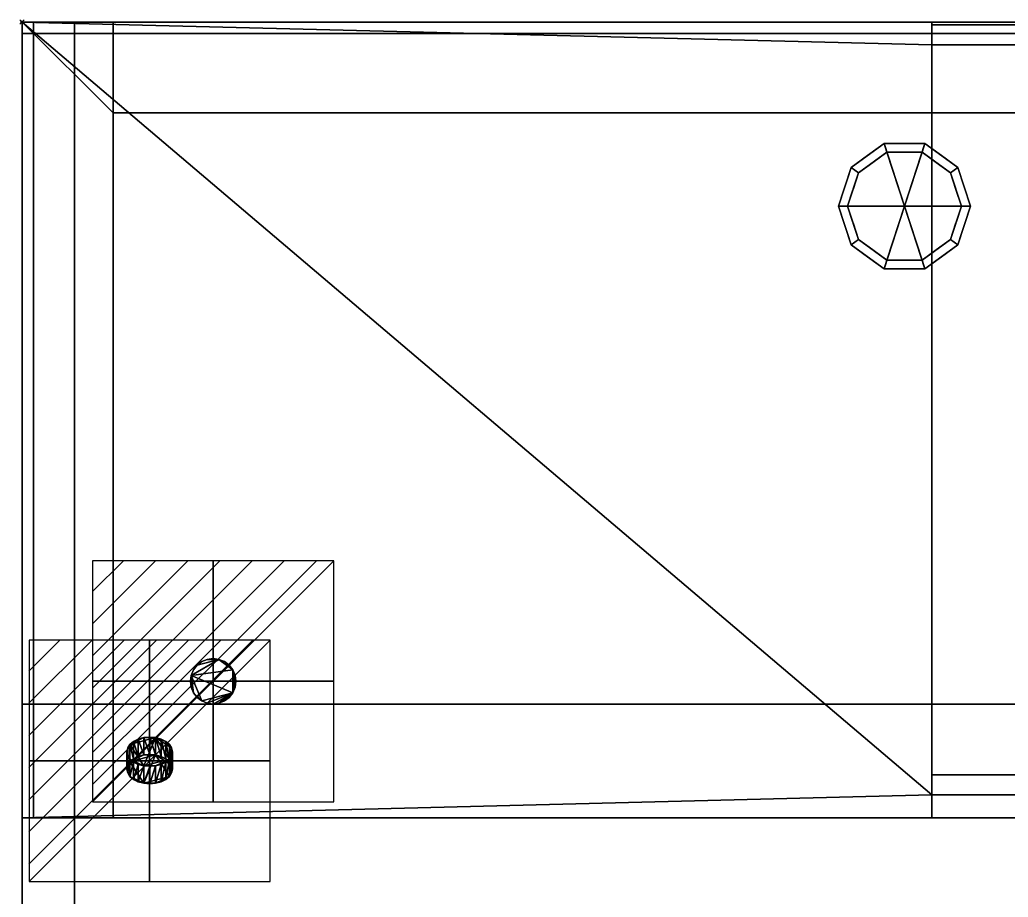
# Model space of a CAD drawing. Extents: x -1 to 1781, y -1098 to 1.
# Drawn here: x -1 to 433.6, y -385 to 1 of the extents above; entities that cross this region are included whole.
import ezdxf

# ---------------------------------------------------------------- set-up
doc = ezdxf.new("R2010")
doc.units = 0
doc.header["$PDMODE"] = 35
doc.layers.get('0').update_dxf_attribs({"lineweight": 13})
for name, color, linetype in [('IQ_200_2D', 1, 'Continuous'), ('IQ_200_3D', 1, 'Continuous'), ('IQ_204_2D', 7, 'Continuous'), ('IQ_CON_ELECTRICITY_INT', 7, 'Continuous'), ('IQ_GLASS_3D', 140, 'Continuous'), ('IQ_GRAY_3D', 254, 'Continuous'), ('IQ_INS_3D', 3, 'Continuous')]:
    doc.layers.add(name, color=color, linetype=linetype)

# ---------------------------------------------------------------- blocks, each defined once
blk = doc.blocks.new('*X1')
at = {"color": 0}
for p, q in [((286.774344, 2204.447934), (296.618251, 2214.291842)), ((286.774344, 2205.862148), (295.204037, 2214.291842)), ((286.774344, 2207.276361), (293.789824, 2214.291842)), ((286.774344, 2208.690575), (292.37561, 2214.291842)), ((286.774344, 2210.104788), (290.961397, 2214.291842)), ((286.774344, 2211.519002), (289.547183, 2214.291842)), ((286.774344, 2212.933216), (288.13297, 2214.291842))]:
    blk.add_line(p, q, dxfattribs=at)
blk = doc.blocks.new('ELECTRICITY')
for p, q in [((2.121, 2.121), (-2.121, 2.121)), ((-2.121, 2.121), (-2.121, -2.121)), ((-2.121, -2.121), (2.121, 2.121)), ((2.121, -2.121), (2.121, 2.121)), ((-2.121, -2.121), (2.121, -2.121))]:
    blk.add_line(p, q)
at = {"extrusion": (-1, 0, 0)}
for p, q in [((0, -2.121, 2.121), (0, 2.121, 2.121)), ((0, 2.121, -2.121), (0, -2.121, -2.121)), ((0, 2.121, 2.121), (0, 2.121, -2.121)), ((0, 2.121, -2.121), (0, -2.121, 2.121)), ((0, -2.121, -2.121), (0, -2.121, 2.121))]:
    blk.add_line(p, q, dxfattribs=at)
at = {"extrusion": (0, -1, 0)}
for p, q in [((2.121, 0, 2.121), (-2.121, 0, 2.121)), ((-2.121, 0, -2.121), (2.121, 0, -2.121)), ((-2.121, 0, 2.121), (-2.121, 0, -2.121)), ((-2.121, 0, -2.121), (2.121, 0, 2.121)), ((2.121, 0, -2.121), (2.121, 0, 2.121))]:
    blk.add_line(p, q, dxfattribs=at)
at = {"xscale": 0.4000000000000909, "yscale": 0.4000000000000909, "zscale": 0.4000000000000909}
blk.add_blockref('*X1', (-116.831, -883.595), dxfattribs=at)
at = {"extrusion": (-1, 0, 0), "xscale": 0.3999999999999773, "yscale": 0.3999999999999773, "zscale": 0.3999999999999773}
blk.add_blockref('*X1', (-116.831, -883.595), dxfattribs=at)
at = {"extrusion": (0, -1, 0), "xscale": 0.4000000000000909, "yscale": 0.4000000000000909, "zscale": 0.4000000000000909}
blk.add_blockref('*X1', (-116.831, -883.595), dxfattribs=at)

msp = doc.modelspace()

# ---------------------------------------------------------------- linework, layer by layer
at = {"layer": 'IQ_200_2D'}
for p, q in [((0, 0), (1780, 0)), ((0, -700), (0, 0))]:
    msp.add_line(p, q, dxfattribs=at)
at = {"layer": 'IQ_204_2D'}
for p, q in [((1775, -5), (5, -5)), ((5, -5), (5, -350)), ((0, -350), (1780, -350))]:
    msp.add_line(p, q, dxfattribs=at)
at = {"layer": 'IQ_INS_3D'}
msp.add_point((0, 0), dxfattribs=at)

# ---------------------------------------------------------------- block references
at = {"layer": 'IQ_CON_ELECTRICITY_INT', "xscale": 25, "yscale": 25, "zscale": 25}
for p in [(84, -290), (56.09, -324.97)]:
    msp.add_blockref('ELECTRICITY', p, dxfattribs=at)

# ---------------------------------------------------------------- meshes
at = {"layer": 'IQ_200_3D', "transparency": 33554496}
mesh = msp.add_polyface(dxfattribs=at)
corners = [(1780, 0, 1253), (1780, -5, 1253), (0, -5, 1253), (0, 0, 1253)]
mesh.append_faces([[corners[k] for k in face] for face in [(0, 1, 2, 3)]])
at = {"layer": 'IQ_200_3D'}
mesh = msp.add_polyface(dxfattribs=at)
corners = [(0, -300, 1005), (40, -300, 1005), (40, -40, 1005), (1740, -40, 1005), (1740, -300, 1005), (1780, -300, 1005), (1780, 0, 1005), (0, 0, 1005)]
mesh.append_faces([[corners[k] for k in face] for face in [(6, 7, 2, 3)]], dxfattribs={"vtx1": -1, "vtx3": -1})
mesh.append_faces([[corners[k] for k in face] for face in [(0, 1, 2, 7)]], dxfattribs={"vtx2": -1})
mesh.append_faces([[corners[k] for k in face] for face in [(3, 4, 5, 6)]], dxfattribs={"vtx3": -1})
mesh = msp.add_polyface(dxfattribs=at)
corners = [(0, 0, 1253), (0, 0, 1005), (0, -300, 1005), (0, -350, 1064.59), (0, -350, 1234.85)]
mesh.append_faces([[corners[k] for k in face] for face in [(3, 4, 2)]], dxfattribs={"vtx1": -1})
mesh.append_faces([[corners[k] for k in face] for face in [(0, 1, 2, 4)]], dxfattribs={"vtx2": -1})
mesh = msp.add_polyface(dxfattribs=at)
corners = [(1780, -350, 1234.85), (1780, 0, 1253), (0, 0, 1253), (0, -350, 1234.85), (1770, -340.01, 1235.37), (400, -340.01, 1235.37), (400, -9.99, 1252.48), (1770, -9.99, 1252.48)]
mesh.append_faces([[corners[k] for k in face] for face in [(6, 2, 5), (3, 5, 2)]], dxfattribs={"vtx0": -1, "vtx1": -1})
mesh.append_faces([[corners[k] for k in face] for face in [(1, 7, 4), (0, 4, 5, 3), (4, 0, 1)]], dxfattribs={"vtx0": -1, "vtx2": -1})
mesh.append_faces([[corners[k] for k in face] for face in [(6, 7, 1, 2)]], dxfattribs={"vtx1": -1, "vtx3": -1})
mesh = msp.add_polyface(dxfattribs=at)
corners = [(1780, -300, 1005), (0, -300, 1005), (0, 0, 1005), (1780, 0, 1005)]
mesh.append_faces([[corners[k] for k in face] for face in [(0, 1, 2, 3)]])
mesh = msp.add_polyface(dxfattribs=at)
corners = [(1780, 0, 1005), (0, 0, 1005), (0, 0, 1253), (1780, 0, 1253)]
mesh.append_faces([[corners[k] for k in face] for face in [(0, 1, 2, 3)]])
mesh = msp.add_polyface(dxfattribs=at)
corners = [(23, 0, 800), (23, -645, 800), (1757, -645, 800), (1757, 0, 800)]
mesh.append_faces([[corners[k] for k in face] for face in [(0, 1, 2, 3)]])
mesh = msp.add_polyface(dxfattribs=at)
corners = [(1757, -645, 150), (23, -645, 150), (23, 0, 150), (1757, 0, 150)]
mesh.append_faces([[corners[k] for k in face] for face in [(0, 1, 2, 3)]])
mesh = msp.add_polyface(dxfattribs=at)
corners = [(1757, 0, 800), (1757, 0, 150), (23, 0, 150), (23, 0, 800)]
mesh.append_faces([[corners[k] for k in face] for face in [(0, 1, 2, 3)]])
mesh = msp.add_polyface(dxfattribs=at)
corners = [(23, 0, 800), (23, 0, 150), (23, -645, 150), (23, -645, 800)]
mesh.append_faces([[corners[k] for k in face] for face in [(0, 1, 2, 3)]])
mesh = msp.add_polyface(dxfattribs=at)
corners = [(40, 0, 1259.85), (40, 0, 1253), (40, -350, 1234.85), (40, -350, 1259.85)]
mesh.append_faces([[corners[k] for k in face] for face in [(0, 1, 2, 3)]])
mesh = msp.add_polyface(dxfattribs=at)
corners = [(400, -350, 1234.85), (40, -350, 1234.85), (40, 0, 1253), (400, 0, 1253)]
mesh.append_faces([[corners[k] for k in face] for face in [(0, 1, 2, 3)]])
mesh = msp.add_polyface(dxfattribs=at)
corners = [(400, 0, 1253), (40, 0, 1253), (40, 0, 1259.85), (400, 0, 1259.85)]
mesh.append_faces([[corners[k] for k in face] for face in [(0, 1, 2, 3)]])
mesh = msp.add_polyface(dxfattribs=at)
corners = [(400, 0, 1259.85), (40, 0, 1259.85), (40, -350, 1259.85), (400, -350, 1259.85)]
mesh.append_faces([[corners[k] for k in face] for face in [(0, 1, 2, 3)]])
mesh = msp.add_polyface(dxfattribs=at)
corners = [(400, -350, 1234.85), (400, 0, 1253), (400, 0, 1259.85), (400, -350, 1259.85)]
mesh.append_faces([[corners[k] for k in face] for face in [(0, 1, 2, 3)]])
mesh = msp.add_polyface(dxfattribs=at)
corners = [(1770, -1.18, 1082.67), (400, -1.18, 1082.67), (400, -331.21, 1065.56), (1770, -331.21, 1065.56)]
mesh.append_faces([[corners[k] for k in face] for face in [(0, 1, 2, 3)]])
mesh = msp.add_polyface(dxfattribs=at)
corners = [(400, -1.18, 1082.67), (400, -9.99, 1252.48), (400, -340.01, 1235.37), (400, -331.21, 1065.56)]
mesh.append_faces([[corners[k] for k in face] for face in [(0, 1, 2, 3)]])
mesh = msp.add_polyface(dxfattribs=at)
corners = [(1770, -1.18, 1082.67), (1770, -9.99, 1252.48), (400, -9.99, 1252.48), (400, -1.18, 1082.67)]
mesh.append_faces([[corners[k] for k in face] for face in [(0, 1, 2, 3)]])
mesh = msp.add_polyface(dxfattribs=at)
corners = [(388, -81, 150), (417, -81, 150), (411.46, -63.95, 150), (396.96, -53.42, 150), (379.04, -53.42, 150), (364.54, -63.95, 150), (359, -81, 150)]
mesh.append_faces([[corners[k] for k in face] for face in [(0, 4, 5, 6)]], dxfattribs={"vtx0": -1})
mesh.append_faces([[corners[k] for k in face] for face in [(0, 3, 4)]], dxfattribs={"vtx0": -1, "vtx2": -1})
mesh.append_faces([[corners[k] for k in face] for face in [(0, 1, 2, 3)]], dxfattribs={"vtx3": -1})
mesh = msp.add_polyface(dxfattribs=at)
corners = [(359, -81, 150), (364.54, -63.95, 150), (379.04, -53.42, 150), (396.96, -53.42, 150), (411.46, -63.95, 150), (417, -81, 150), (417, -81, 25), (411.46, -63.95, 25), (396.96, -53.42, 25), (379.04, -53.42, 25), (364.54, -63.95, 25), (359, -81, 25), (404.21, -58.69, 150), (404.21, -58.69, 25), (414.23, -72.48, 25), (414.23, -72.48, 150), (388, -53.42, 150), (388, -53.42, 25), (371.79, -58.69, 25), (371.79, -58.69, 150), (361.31, -73.88, 25), (361.77, -72.48, 150), (362.93, -68.92, 25)]
mesh.append_faces([[corners[k] for k in face] for face in [(22, 1, 10), (1, 22, 21)]], dxfattribs={"vtx0": -1, "vtx1": -1})
mesh.append_faces([[corners[k] for k in face] for face in [(20, 0, 21)]], dxfattribs={"vtx0": -1, "vtx2": -1})
mesh.append_faces([[corners[k] for k in face] for face in [(22, 20, 21)]], dxfattribs={"vtx1": -1, "vtx2": -1})
mesh.append_faces([[corners[k] for k in face] for face in [(2, 16, 17, 9), (13, 8, 3, 12), (4, 15, 14, 7), (7, 13, 12, 4), (9, 18, 19, 2), (16, 3, 8, 17), (1, 19, 18, 10)]], dxfattribs={"vtx1": -1, "vtx3": -1})
mesh.append_faces([[corners[k] for k in face] for face in [(5, 6, 14, 15), (20, 11, 0)]], dxfattribs={"vtx2": -1})
mesh = msp.add_polyface(dxfattribs=at)
corners = [(359, -81, 25), (364.54, -63.95, 25), (379.04, -53.42, 25), (396.96, -53.42, 25), (411.46, -63.95, 25), (417, -81, 25), (413, -81, 25), (408.23, -66.31, 25), (395.73, -57.22, 25), (380.27, -57.22, 25), (367.77, -66.31, 25), (363, -81, 25)]
mesh.append_faces([[corners[k] for k in face] for face in [(10, 1, 2, 9)]], dxfattribs={"vtx0": -1, "vtx2": -1})
mesh.append_faces([[corners[k] for k in face] for face in [(6, 7, 4, 5)]], dxfattribs={"vtx1": -1})
mesh.append_faces([[corners[k] for k in face] for face in [(8, 9, 2, 3), (7, 8, 3, 4)]], dxfattribs={"vtx1": -1, "vtx3": -1})
mesh.append_faces([[corners[k] for k in face] for face in [(11, 0, 1, 10)]], dxfattribs={"vtx2": -1})
mesh = msp.add_polyface(dxfattribs=at)
corners = [(363, -81, 25), (367.77, -66.31, 25), (380.27, -57.22, 25), (395.73, -57.22, 25), (408.23, -66.31, 25), (413, -81, 25), (413, -81, 0), (408.23, -66.31, 0), (395.73, -57.22, 0), (380.27, -57.22, 0), (367.77, -66.31, 0), (363, -81, 0), (401.98, -61.76, 0), (401.98, -61.76, 25), (410.61, -73.65, 25), (410.61, -73.65, 0), (388, -57.22, 25), (388, -57.22, 0), (365.32, -73.87, 0), (365.39, -73.65, 25), (374.02, -61.76, 0), (374.02, -61.76, 25)]
mesh.append_faces([[corners[k] for k in face] for face in [(15, 14, 5, 6)]], dxfattribs={"vtx0": -1})
mesh.append_faces([[corners[k] for k in face] for face in [(7, 4, 14, 15), (9, 2, 16, 17), (8, 3, 13, 12), (12, 13, 4, 7), (19, 10, 18), (17, 16, 3, 8), (10, 19, 1), (18, 0, 19)]], dxfattribs={"vtx0": -1, "vtx2": -1})
mesh.append_faces([[corners[k] for k in face] for face in [(21, 2, 9, 20), (1, 21, 20, 10)]], dxfattribs={"vtx1": -1, "vtx3": -1})
mesh.append_faces([[corners[k] for k in face] for face in [(18, 11, 0)]], dxfattribs={"vtx2": -1})
mesh = msp.add_polyface(dxfattribs=at)
corners = [(363, -81, 0), (367.77, -66.31, 0), (380.27, -57.22, 0), (395.73, -57.22, 0), (408.23, -66.31, 0), (413, -81, 0), (388, -81, 0)]
mesh.append_faces([[corners[k] for k in face] for face in [(1, 2, 6, 0)]], dxfattribs={"vtx1": -1})
mesh.append_faces([[corners[k] for k in face] for face in [(2, 3, 6)]], dxfattribs={"vtx1": -1, "vtx2": -1})
mesh.append_faces([[corners[k] for k in face] for face in [(4, 5, 6, 3)]], dxfattribs={"vtx2": -1})
mesh = msp.add_polyface(dxfattribs=at)
corners = [(388, -81, 150), (359, -81, 150), (364.54, -98.05, 150), (379.04, -108.58, 150), (396.96, -108.58, 150), (411.46, -98.05, 150), (417, -81, 150)]
mesh.append_faces([[corners[k] for k in face] for face in [(0, 4, 5, 6)]], dxfattribs={"vtx0": -1})
mesh.append_faces([[corners[k] for k in face] for face in [(4, 0, 3)]], dxfattribs={"vtx0": -1, "vtx1": -1})
mesh.append_faces([[corners[k] for k in face] for face in [(0, 1, 2, 3)]], dxfattribs={"vtx3": -1})
mesh = msp.add_polyface(dxfattribs=at)
corners = [(417, -81, 150), (411.46, -98.05, 150), (396.96, -108.58, 150), (379.04, -108.58, 150), (364.54, -98.05, 150), (359, -81, 150), (359, -81, 25), (364.54, -98.05, 25), (379.04, -108.58, 25), (396.96, -108.58, 25), (411.46, -98.05, 25), (417, -81, 25), (361.31, -88.12, 150), (361.77, -89.52, 25), (371.79, -103.31, 25), (371.79, -103.31, 150), (388, -108.58, 150), (388, -108.58, 25), (404.21, -103.31, 25), (404.21, -103.31, 150), (414.69, -88.12, 25), (414.23, -89.52, 150), (362.93, -93.08, 150), (413.07, -93.08, 25)]
mesh.append_faces([[corners[k] for k in face] for face in [(6, 12, 5)]], dxfattribs={"vtx0": -1})
mesh.append_faces([[corners[k] for k in face] for face in [(23, 1, 10), (22, 7, 4), (7, 22, 13), (1, 23, 21)]], dxfattribs={"vtx0": -1, "vtx1": -1})
mesh.append_faces([[corners[k] for k in face] for face in [(12, 6, 13), (20, 0, 21)]], dxfattribs={"vtx0": -1, "vtx2": -1})
mesh.append_faces([[corners[k] for k in face] for face in [(22, 12, 13), (23, 20, 21)]], dxfattribs={"vtx1": -1, "vtx2": -1})
mesh.append_faces([[corners[k] for k in face] for face in [(15, 4, 7, 14), (3, 15, 14, 8), (17, 9, 2, 16), (19, 2, 9, 18), (18, 10, 1, 19), (16, 3, 8, 17)]], dxfattribs={"vtx1": -1, "vtx3": -1})
mesh.append_faces([[corners[k] for k in face] for face in [(20, 11, 0)]], dxfattribs={"vtx2": -1})
mesh = msp.add_polyface(dxfattribs=at)
corners = [(417, -81, 25), (411.46, -98.05, 25), (396.96, -108.58, 25), (379.04, -108.58, 25), (364.54, -98.05, 25), (359, -81, 25), (363, -81, 25), (367.77, -95.69, 25), (380.27, -104.78, 25), (395.73, -104.78, 25), (408.23, -95.69, 25), (413, -81, 25)]
mesh.append_faces([[corners[k] for k in face] for face in [(1, 10, 11, 0)]], dxfattribs={"vtx0": -1})
mesh.append_faces([[corners[k] for k in face] for face in [(3, 8, 9, 2), (2, 9, 10, 1)]], dxfattribs={"vtx0": -1, "vtx2": -1})
mesh.append_faces([[corners[k] for k in face] for face in [(3, 4, 7, 8)]], dxfattribs={"vtx1": -1, "vtx3": -1})
mesh.append_faces([[corners[k] for k in face] for face in [(4, 5, 6, 7)]], dxfattribs={"vtx3": -1})
mesh = msp.add_polyface(dxfattribs=at)
corners = [(413, -81, 25), (408.23, -95.69, 25), (395.73, -104.78, 25), (380.27, -104.78, 25), (367.77, -95.69, 25), (363, -81, 25), (363, -81, 0), (367.77, -95.69, 0), (380.27, -104.78, 0), (395.73, -104.78, 0), (408.23, -95.69, 0), (413, -81, 0), (365.32, -88.13, 0), (365.39, -88.35, 25), (374.02, -100.24, 25), (374.02, -100.24, 0), (388, -104.78, 25), (388, -104.78, 0), (410.68, -88.13, 0), (410.61, -88.35, 25), (401.98, -100.24, 25), (401.98, -100.24, 0)]
mesh.append_faces([[corners[k] for k in face] for face in [(7, 13, 12)]], dxfattribs={"vtx0": -1, "vtx1": -1})
mesh.append_faces([[corners[k] for k in face] for face in [(15, 14, 4, 7), (14, 15, 8, 3), (12, 13, 5), (9, 2, 16), (19, 10, 18), (10, 19, 1), (20, 21, 10, 1), (2, 9, 21, 20), (18, 0, 19)]], dxfattribs={"vtx0": -1, "vtx2": -1})
mesh.append_faces([[corners[k] for k in face] for face in [(4, 13, 7), (8, 17, 3)]], dxfattribs={"vtx1": -1, "vtx2": -1})
mesh.append_faces([[corners[k] for k in face] for face in [(16, 3, 17, 9)]], dxfattribs={"vtx1": -1, "vtx3": -1})
mesh.append_faces([[corners[k] for k in face] for face in [(5, 6, 12), (18, 11, 0)]], dxfattribs={"vtx2": -1})
mesh = msp.add_polyface(dxfattribs=at)
corners = [(413, -81, 0), (408.23, -95.69, 0), (395.73, -104.78, 0), (380.27, -104.78, 0), (367.77, -95.69, 0), (363, -81, 0), (388, -81, 0)]
mesh.append_faces([[corners[k] for k in face] for face in [(3, 6, 2)]], dxfattribs={"vtx0": -1, "vtx1": -1})
mesh.append_faces([[corners[k] for k in face] for face in [(1, 2, 6, 0)]], dxfattribs={"vtx1": -1})
mesh.append_faces([[corners[k] for k in face] for face in [(4, 5, 6, 3)]], dxfattribs={"vtx2": -1})
mesh = msp.add_polyface(dxfattribs=at)
corners = [(84, -300, 140), (81.41, -299.66, 140), (79, -298.66, 140), (76.93, -297.07, 140), (75.34, -295, 140), (74.34, -292.59, 140), (74, -290, 140), (74.34, -287.41, 140), (75.34, -285, 140), (76.93, -282.93, 140), (79, -281.34, 140), (81.41, -280.34, 140), (84, -280, 140), (86.59, -280.34, 140), (89, -281.34, 140), (91.07, -282.93, 140), (92.66, -285, 140), (93.66, -287.41, 140), (94, -290, 140), (93.66, -292.59, 140), (92.66, -295, 140), (91.07, -297.07, 140), (89, -298.66, 140), (86.59, -299.66, 140)]
mesh.append_faces([[corners[k] for k in face] for face in [(4, 2, 3), (16, 13, 14, 15), (22, 20, 21)]], dxfattribs={"vtx0": -1})
mesh.append_faces([[corners[k] for k in face] for face in [(11, 13, 9, 10)]], dxfattribs={"vtx0": -1, "vtx1": -1})
mesh.append_faces([[corners[k] for k in face] for face in [(7, 13, 16)]], dxfattribs={"vtx0": -1, "vtx1": -1, "vtx2": -1})
mesh.append_faces([[corners[k] for k in face] for face in [(7, 20, 2, 4)]], dxfattribs={"vtx0": -1, "vtx1": -1, "vtx2": -1, "vtx3": -1})
mesh.append_faces([[corners[k] for k in face] for face in [(20, 22, 23, 0)]], dxfattribs={"vtx0": -1, "vtx3": -1})
mesh.append_faces([[corners[k] for k in face] for face in [(12, 13, 11)]], dxfattribs={"vtx1": -1})
mesh.append_faces([[corners[k] for k in face] for face in [(1, 2, 20, 0)]], dxfattribs={"vtx1": -1, "vtx2": -1})
mesh.append_faces([[corners[k] for k in face] for face in [(16, 17, 20, 7)]], dxfattribs={"vtx1": -1, "vtx2": -1, "vtx3": -1})
mesh.append_faces([[corners[k] for k in face] for face in [(5, 6, 7, 4)]], dxfattribs={"vtx2": -1})
mesh.append_faces([[corners[k] for k in face] for face in [(7, 8, 9, 13)]], dxfattribs={"vtx2": -1, "vtx3": -1})
mesh.append_faces([[corners[k] for k in face] for face in [(17, 18, 19, 20)]], dxfattribs={"vtx3": -1})
mesh = msp.add_polyface(dxfattribs=at)
corners = [(84, -300, 150), (86.59, -299.66, 150), (89, -298.66, 150), (91.07, -297.07, 150), (92.66, -295, 150), (93.66, -292.59, 150), (94, -290, 150), (93.66, -287.41, 150), (92.66, -285, 150), (91.07, -282.93, 150), (89, -281.34, 150), (86.59, -280.34, 150), (84, -280, 150), (81.41, -280.34, 150), (79, -281.34, 150), (76.93, -282.93, 150), (75.34, -285, 150), (74.34, -287.41, 150), (74, -290, 150), (74.34, -292.59, 150), (75.34, -295, 150), (76.93, -297.07, 150), (79, -298.66, 150), (81.41, -299.66, 150)]
mesh.append_faces([[corners[k] for k in face] for face in [(13, 11, 12)]], dxfattribs={"vtx0": -1})
mesh.append_faces([[corners[k] for k in face] for face in [(17, 11, 15, 16)]], dxfattribs={"vtx0": -1, "vtx1": -1})
mesh.append_faces([[corners[k] for k in face] for face in [(17, 4, 8, 11)]], dxfattribs={"vtx0": -1, "vtx1": -1, "vtx2": -1, "vtx3": -1})
mesh.append_faces([[corners[k] for k in face] for face in [(4, 17, 22, 23)]], dxfattribs={"vtx0": -1, "vtx1": -1, "vtx3": -1})
mesh.append_faces([[corners[k] for k in face] for face in [(8, 4, 5)]], dxfattribs={"vtx0": -1, "vtx2": -1})
mesh.append_faces([[corners[k] for k in face] for face in [(7, 8, 5, 6)]], dxfattribs={"vtx1": -1})
mesh.append_faces([[corners[k] for k in face] for face in [(0, 1, 4, 23)]], dxfattribs={"vtx1": -1, "vtx2": -1})
mesh.append_faces([[corners[k] for k in face] for face in [(2, 3, 4, 1)]], dxfattribs={"vtx2": -1})
mesh.append_faces([[corners[k] for k in face] for face in [(13, 14, 15, 11), (20, 21, 22, 17)]], dxfattribs={"vtx2": -1, "vtx3": -1})
mesh.append_faces([[corners[k] for k in face] for face in [(8, 9, 10, 11), (17, 18, 19, 20)]], dxfattribs={"vtx3": -1})
mesh = msp.add_polyface(dxfattribs=at)
corners = [(84, -280, 140), (81.41, -280.34, 140), (79, -281.34, 140), (76.93, -282.93, 140), (75.34, -285, 140), (74.34, -287.41, 140), (74, -290, 140), (74.34, -292.59, 140), (75.34, -295, 140), (76.93, -297.07, 140), (79, -298.66, 140), (81.41, -299.66, 140), (84, -300, 140), (84, -300, 150), (81.41, -299.66, 150), (79, -298.66, 150), (76.93, -297.07, 150), (75.34, -295, 150), (74.34, -292.59, 150), (74, -290, 150), (74.34, -287.41, 150), (75.34, -285, 150), (76.93, -282.93, 150), (79, -281.34, 150), (81.41, -280.34, 150), (84, -280, 150)]
mesh.append_faces([[corners[k] for k in face] for face in [(13, 14, 11, 12), (0, 1, 24, 25)]], dxfattribs={"vtx1": -1})
mesh.append_faces([[corners[k] for k in face] for face in [(14, 15, 10, 11), (16, 17, 8, 9), (15, 16, 9, 10), (17, 18, 7, 8), (6, 7, 18, 19), (19, 20, 5, 6), (20, 21, 4, 5), (22, 23, 2, 3), (21, 22, 3, 4), (23, 24, 1, 2)]], dxfattribs={"vtx1": -1, "vtx3": -1})
mesh = msp.add_polyface(dxfattribs=at)
corners = [(84, -300, 140), (86.59, -299.66, 140), (89, -298.66, 140), (91.07, -297.07, 140), (92.66, -295, 140), (93.66, -292.59, 140), (94, -290, 140), (93.66, -287.41, 140), (92.66, -285, 140), (91.07, -282.93, 140), (89, -281.34, 140), (86.59, -280.34, 140), (84, -280, 140), (84, -280, 150), (86.59, -280.34, 150), (89, -281.34, 150), (91.07, -282.93, 150), (92.66, -285, 150), (93.66, -287.41, 150), (94, -290, 150), (93.66, -292.59, 150), (92.66, -295, 150), (91.07, -297.07, 150), (89, -298.66, 150), (86.59, -299.66, 150), (84, -300, 150)]
mesh.append_faces([[corners[k] for k in face] for face in [(13, 14, 11, 12), (0, 1, 24, 25)]], dxfattribs={"vtx1": -1})
mesh.append_faces([[corners[k] for k in face] for face in [(14, 15, 10, 11), (16, 17, 8, 9), (15, 16, 9, 10), (17, 18, 7, 8), (6, 7, 18, 19), (19, 20, 5, 6), (20, 21, 4, 5), (22, 23, 2, 3), (21, 22, 3, 4), (23, 24, 1, 2)]], dxfattribs={"vtx1": -1, "vtx3": -1})
mesh = msp.add_polyface(dxfattribs=at)
corners = [(1780, -350, 1064.59), (0, -350, 1064.59), (0, -300, 1005), (1780, -300, 1005)]
mesh.append_faces([[corners[k] for k in face] for face in [(0, 1, 2, 3)]])
mesh = msp.add_polyface(dxfattribs=at)
corners = [(56.12, -314.54, 1022.32), (53.53, -314.75, 1022.58), (51.12, -315.4, 1023.35), (49.05, -316.42, 1024.57), (47.46, -317.75, 1026.15), (46.46, -319.3, 1028), (46.12, -320.96, 1029.98), (46.46, -322.63, 1031.97), (47.46, -324.18, 1033.81), (49.05, -325.51, 1035.4), (51.12, -326.53, 1036.62), (53.53, -327.17, 1037.38), (56.12, -327.39, 1037.64), (58.71, -327.17, 1037.38), (61.12, -326.53, 1036.62), (63.19, -325.51, 1035.4), (64.78, -324.18, 1033.81), (65.78, -322.63, 1031.97), (66.12, -320.96, 1029.98), (65.78, -319.3, 1028), (64.78, -317.75, 1026.15), (63.19, -316.42, 1024.57), (61.12, -315.4, 1023.35), (58.71, -314.75, 1022.58)]
mesh.append_faces([[corners[k] for k in face] for face in [(8, 6, 7), (10, 8, 9), (6, 4, 5), (3, 1, 2), (23, 21, 22), (21, 19, 20)]], dxfattribs={"vtx0": -1})
mesh.append_faces([[corners[k] for k in face] for face in [(11, 8, 10), (19, 16, 18)]], dxfattribs={"vtx0": -1, "vtx1": -1})
mesh.append_faces([[corners[k] for k in face] for face in [(4, 8, 11), (11, 23, 4), (6, 8, 4), (4, 23, 1), (16, 23, 11), (19, 21, 23), (16, 19, 23), (11, 13, 16)]], dxfattribs={"vtx0": -1, "vtx1": -1, "vtx2": -1})
mesh.append_faces([[corners[k] for k in face] for face in [(1, 3, 4), (13, 15, 16)]], dxfattribs={"vtx0": -1, "vtx2": -1})
mesh.append_faces([[corners[k] for k in face] for face in [(0, 1, 23)]], dxfattribs={"vtx1": -1})
mesh.append_faces([[corners[k] for k in face] for face in [(11, 12, 13), (13, 14, 15), (16, 17, 18)]], dxfattribs={"vtx2": -1})
mesh = msp.add_polyface(dxfattribs=at)
corners = [(56.12, -322.2, 1015.89), (53.53, -322.41, 1016.16), (51.12, -323.06, 1016.92), (49.05, -324.08, 1018.14), (47.46, -325.41, 1019.72), (46.46, -326.96, 1021.57), (46.12, -328.62, 1023.56), (46.46, -330.29, 1025.54), (47.46, -331.84, 1027.39), (49.05, -333.17, 1028.97), (51.12, -334.19, 1030.19), (53.53, -334.83, 1030.95), (56.12, -335.05, 1031.22), (56.12, -327.39, 1037.64), (53.53, -327.17, 1037.38), (51.12, -326.53, 1036.62), (49.05, -325.51, 1035.4), (47.46, -324.18, 1033.81), (46.46, -322.63, 1031.97), (46.12, -320.96, 1029.98), (46.46, -319.3, 1028), (47.46, -317.75, 1026.15), (49.05, -316.42, 1024.57), (51.12, -315.4, 1023.35), (53.53, -314.75, 1022.58), (56.12, -314.54, 1022.32)]
mesh.append_faces([[corners[k] for k in face] for face in [(14, 11, 13), (15, 10, 14), (9, 16, 8), (2, 23, 1)]], dxfattribs={"vtx0": -1, "vtx1": -1})
mesh.append_faces([[corners[k] for k in face] for face in [(8, 16, 17), (7, 17, 18), (14, 10, 11), (2, 22, 23), (1, 23, 24), (21, 3, 4)]], dxfattribs={"vtx0": -1, "vtx2": -1})
mesh.append_faces([[corners[k] for k in face] for face in [(25, 0, 24)]], dxfattribs={"vtx1": -1})
mesh.append_faces([[corners[k] for k in face] for face in [(15, 16, 9), (7, 8, 17), (9, 10, 15), (21, 22, 3), (0, 1, 24), (2, 3, 22)]], dxfattribs={"vtx1": -1, "vtx2": -1})
mesh.append_faces([[corners[k] for k in face] for face in [(6, 7, 18, 19), (19, 20, 5, 6), (20, 21, 4, 5)]], dxfattribs={"vtx1": -1, "vtx3": -1})
mesh.append_faces([[corners[k] for k in face] for face in [(11, 12, 13)]], dxfattribs={"vtx2": -1})
mesh = msp.add_polyface(dxfattribs=at)
corners = [(56.12, -335.05, 1031.22), (58.71, -334.83, 1030.95), (61.12, -334.19, 1030.19), (63.19, -333.17, 1028.97), (64.78, -331.84, 1027.39), (65.78, -330.29, 1025.54), (66.12, -328.62, 1023.56), (65.78, -326.96, 1021.57), (64.78, -325.41, 1019.72), (63.19, -324.08, 1018.14), (61.12, -323.06, 1016.92), (58.71, -322.41, 1016.16), (56.12, -322.2, 1015.89), (56.12, -314.54, 1022.32), (58.71, -314.75, 1022.58), (61.12, -315.4, 1023.35), (63.19, -316.42, 1024.57), (64.78, -317.75, 1026.15), (65.78, -319.3, 1028), (66.12, -320.96, 1029.98), (65.78, -322.63, 1031.97), (64.78, -324.18, 1033.81), (63.19, -325.51, 1035.4), (61.12, -326.53, 1036.62), (58.71, -327.17, 1037.38), (56.12, -327.39, 1037.64)]
mesh.append_faces([[corners[k] for k in face] for face in [(14, 11, 13), (15, 10, 14), (9, 16, 8), (21, 4, 20), (2, 23, 1)]], dxfattribs={"vtx0": -1, "vtx1": -1})
mesh.append_faces([[corners[k] for k in face] for face in [(8, 16, 17), (14, 10, 11), (2, 22, 23), (1, 23, 24), (21, 3, 4)]], dxfattribs={"vtx0": -1, "vtx2": -1})
mesh.append_faces([[corners[k] for k in face] for face in [(25, 0, 24)]], dxfattribs={"vtx1": -1})
mesh.append_faces([[corners[k] for k in face] for face in [(15, 16, 9), (9, 10, 15), (21, 22, 3), (4, 5, 20), (0, 1, 24), (2, 3, 22)]], dxfattribs={"vtx1": -1, "vtx2": -1})
mesh.append_faces([[corners[k] for k in face] for face in [(17, 18, 7, 8), (6, 7, 18, 19), (19, 20, 5, 6)]], dxfattribs={"vtx1": -1, "vtx3": -1})
mesh.append_faces([[corners[k] for k in face] for face in [(11, 12, 13)]], dxfattribs={"vtx2": -1})
mesh = msp.add_polyface(dxfattribs=at)
corners = [(56.12, -322.2, 1015.89), (58.71, -322.41, 1016.16), (61.12, -323.06, 1016.92), (63.19, -324.08, 1018.14), (64.78, -325.41, 1019.72), (65.78, -326.96, 1021.57), (66.12, -328.62, 1023.56), (65.78, -330.29, 1025.54), (64.78, -331.84, 1027.39), (63.19, -333.17, 1028.97), (61.12, -334.19, 1030.19), (58.71, -334.83, 1030.95), (56.12, -335.05, 1031.22), (53.53, -334.83, 1030.95), (51.12, -334.19, 1030.19), (49.05, -333.17, 1028.97), (47.46, -331.84, 1027.39), (46.46, -330.29, 1025.54), (46.12, -328.62, 1023.56), (46.46, -326.96, 1021.57), (47.46, -325.41, 1019.72), (49.05, -324.08, 1018.14), (51.12, -323.06, 1016.92), (53.53, -322.41, 1016.16)]
mesh.append_faces([[corners[k] for k in face] for face in [(8, 6, 7), (11, 9, 10), (5, 3, 4), (3, 1, 2), (16, 14, 15), (23, 21, 22)]], dxfattribs={"vtx0": -1})
mesh.append_faces([[corners[k] for k in face] for face in [(13, 1, 8), (11, 13, 8), (1, 3, 5), (8, 1, 5), (13, 16, 20), (20, 16, 18), (1, 20, 23), (1, 13, 20)]], dxfattribs={"vtx0": -1, "vtx1": -1, "vtx2": -1})
mesh.append_faces([[corners[k] for k in face] for face in [(11, 8, 9), (16, 13, 14), (23, 20, 21)]], dxfattribs={"vtx0": -1, "vtx2": -1})
mesh.append_faces([[corners[k] for k in face] for face in [(0, 1, 23), (19, 20, 18)]], dxfattribs={"vtx1": -1})
mesh.append_faces([[corners[k] for k in face] for face in [(5, 6, 8)]], dxfattribs={"vtx1": -1, "vtx2": -1})
mesh.append_faces([[corners[k] for k in face] for face in [(11, 12, 13), (16, 17, 18)]], dxfattribs={"vtx2": -1})
mesh = msp.add_polyface(dxfattribs=at)
corners = [(400, -331.21, 1065.56), (400, -340.01, 1235.37), (1770, -340.01, 1235.37), (1770, -331.21, 1065.56)]
mesh.append_faces([[corners[k] for k in face] for face in [(0, 1, 2, 3)]])
at = {"layer": 'IQ_200_3D', "transparency": 33554496}
mesh = msp.add_polyface(dxfattribs=at)
corners = [(5, -350, 1501), (0, -350, 1501), (0, -350, 1234.85), (5, -350, 1234.85)]
mesh.append_faces([[corners[k] for k in face] for face in [(0, 1, 2, 3)]])
at = {"layer": 'IQ_200_3D'}
mesh = msp.add_polyface(dxfattribs=at)
corners = [(1780, -350, 1234.85), (0, -350, 1234.85), (0, -350, 1064.59), (1780, -350, 1064.59)]
mesh.append_faces([[corners[k] for k in face] for face in [(0, 1, 2, 3)]])
mesh = msp.add_polyface(dxfattribs=at)
corners = [(400, -350, 1259.85), (40, -350, 1259.85), (40, -350, 1234.85), (400, -350, 1234.85)]
mesh.append_faces([[corners[k] for k in face] for face in [(0, 1, 2, 3)]])
at = {"layer": 'IQ_GLASS_3D', "transparency": 33554496}
mesh = msp.add_polyface(dxfattribs=at)
corners = [(0, -5, 1501), (1780, -5, 1501), (1780, 0, 1501), (0, 0, 1501)]
mesh.append_faces([[corners[k] for k in face] for face in [(0, 1, 2, 3)]])
mesh = msp.add_polyface(dxfattribs=at)
corners = [(0, 0, 1501), (0, 0, 1253), (0, -5, 1253), (0, -5, 1501)]
mesh.append_faces([[corners[k] for k in face] for face in [(0, 1, 2, 3)]])
mesh = msp.add_polyface(dxfattribs=at)
corners = [(1780, 0, 1501), (1780, 0, 1253), (0, 0, 1253), (0, 0, 1501)]
mesh.append_faces([[corners[k] for k in face] for face in [(0, 1, 2, 3)]])
mesh = msp.add_polyface(dxfattribs=at)
corners = [(0, -350, 1501), (0, 0, 1501), (0, 0, 1253), (0, -350, 1234.85)]
mesh.append_faces([[corners[k] for k in face] for face in [(0, 1, 2, 3)]])
mesh = msp.add_polyface(dxfattribs=at)
corners = [(5, -350, 1234.85), (0, -350, 1234.85), (0, 0, 1253), (5, 0, 1253)]
mesh.append_faces([[corners[k] for k in face] for face in [(0, 1, 2, 3)]])
mesh = msp.add_polyface(dxfattribs=at)
corners = [(5, 0, 1253), (0, 0, 1253), (0, 0, 1501), (5, 0, 1501)]
mesh.append_faces([[corners[k] for k in face] for face in [(0, 1, 2, 3)]])
mesh = msp.add_polyface(dxfattribs=at)
corners = [(5, 0, 1501), (0, 0, 1501), (0, -350, 1501), (5, -350, 1501)]
mesh.append_faces([[corners[k] for k in face] for face in [(0, 1, 2, 3)]])
mesh = msp.add_polyface(dxfattribs=at)
corners = [(1780, 0, 1496), (1780, -350, 1496), (0, -350, 1496), (0, 0, 1496)]
mesh.append_faces([[corners[k] for k in face] for face in [(0, 1, 2, 3)]])
mesh = msp.add_polyface(dxfattribs=at)
corners = [(0, -350, 1501), (1780, -350, 1501), (1780, 0, 1501), (0, 0, 1501)]
mesh.append_faces([[corners[k] for k in face] for face in [(0, 1, 2, 3)]])
mesh = msp.add_polyface(dxfattribs=at)
corners = [(0, 0, 1501), (0, 0, 1496), (0, -350, 1496), (0, -350, 1501)]
mesh.append_faces([[corners[k] for k in face] for face in [(0, 1, 2, 3)]])
mesh = msp.add_polyface(dxfattribs=at)
corners = [(1780, 0, 1501), (1780, 0, 1496), (0, 0, 1496), (0, 0, 1501)]
mesh.append_faces([[corners[k] for k in face] for face in [(0, 1, 2, 3)]])
mesh = msp.add_polyface(dxfattribs=at)
corners = [(5, 0, 1253), (5, 0, 1501), (5, -350, 1501), (5, -350, 1234.85)]
mesh.append_faces([[corners[k] for k in face] for face in [(0, 1, 2, 3)]])
mesh = msp.add_polyface(dxfattribs=at)
corners = [(0, -5, 1501), (0, -5, 1253), (1780, -5, 1253), (1780, -5, 1501)]
mesh.append_faces([[corners[k] for k in face] for face in [(0, 1, 2, 3)]])
mesh = msp.add_polyface(dxfattribs=at)
corners = [(0, -350, 1501), (0, -350, 1496), (1780, -350, 1496), (1780, -350, 1501)]
mesh.append_faces([[corners[k] for k in face] for face in [(0, 1, 2, 3)]])
at = {"layer": 'IQ_GRAY_3D'}
mesh = msp.add_polyface(dxfattribs=at)
corners = [(0, 0, 840), (0, -700, 840), (1780, -700, 840), (1780, 0, 840)]
mesh.append_faces([[corners[k] for k in face] for face in [(0, 1, 2, 3)]])
mesh = msp.add_polyface(dxfattribs=at)
corners = [(1780, -700, 800), (0, -700, 800), (0, 0, 800), (1780, 0, 800)]
mesh.append_faces([[corners[k] for k in face] for face in [(0, 1, 2, 3)]])
mesh = msp.add_polyface(dxfattribs=at)
corners = [(1780, 0, 840), (1780, 0, 800), (0, 0, 800), (0, 0, 840)]
mesh.append_faces([[corners[k] for k in face] for face in [(0, 1, 2, 3)]])
mesh = msp.add_polyface(dxfattribs=at)
corners = [(0, 0, 840), (0, 0, 800), (0, -700, 800), (0, -700, 840)]
mesh.append_faces([[corners[k] for k in face] for face in [(0, 1, 2, 3)]])
mesh = msp.add_polyface(dxfattribs=at)
corners = [(0, -300, 840), (0, 0, 840), (1780, 0, 840), (1780, -300, 840), (1740, -300, 840), (1740, -40, 840), (40, -40, 840), (40, -300, 840)]
mesh.append_faces([[corners[k] for k in face] for face in [(1, 2, 5, 6)]], dxfattribs={"vtx1": -1, "vtx3": -1})
mesh.append_faces([[corners[k] for k in face] for face in [(3, 4, 5, 2)]], dxfattribs={"vtx2": -1})
mesh.append_faces([[corners[k] for k in face] for face in [(6, 7, 0, 1)]], dxfattribs={"vtx3": -1})
mesh = msp.add_polyface(dxfattribs=at)
corners = [(1780, 0, 1005), (1780, 0, 840), (0, 0, 840), (0, 0, 1005)]
mesh.append_faces([[corners[k] for k in face] for face in [(0, 1, 2, 3)]])
mesh = msp.add_polyface(dxfattribs=at)
corners = [(0, 0, 1005), (0, 0, 840), (0, -300, 840), (0, -300, 1005)]
mesh.append_faces([[corners[k] for k in face] for face in [(0, 1, 2, 3)]])
mesh = msp.add_polyface(dxfattribs=at)
corners = [(40, -300, 1005), (40, -300, 840), (40, -40, 840), (40, -40, 1005)]
mesh.append_faces([[corners[k] for k in face] for face in [(0, 1, 2, 3)]])
mesh = msp.add_polyface(dxfattribs=at)
corners = [(40, -40, 1005), (40, -40, 840), (1740, -40, 840), (1740, -40, 1005)]
mesh.append_faces([[corners[k] for k in face] for face in [(0, 1, 2, 3)]])
mesh = msp.add_polyface(dxfattribs=at)
corners = [(0, -300, 1005), (0, -300, 840), (40, -300, 840), (40, -300, 1005)]
mesh.append_faces([[corners[k] for k in face] for face in [(0, 1, 2, 3)]])

doc.saveas('drawing.dxf')
